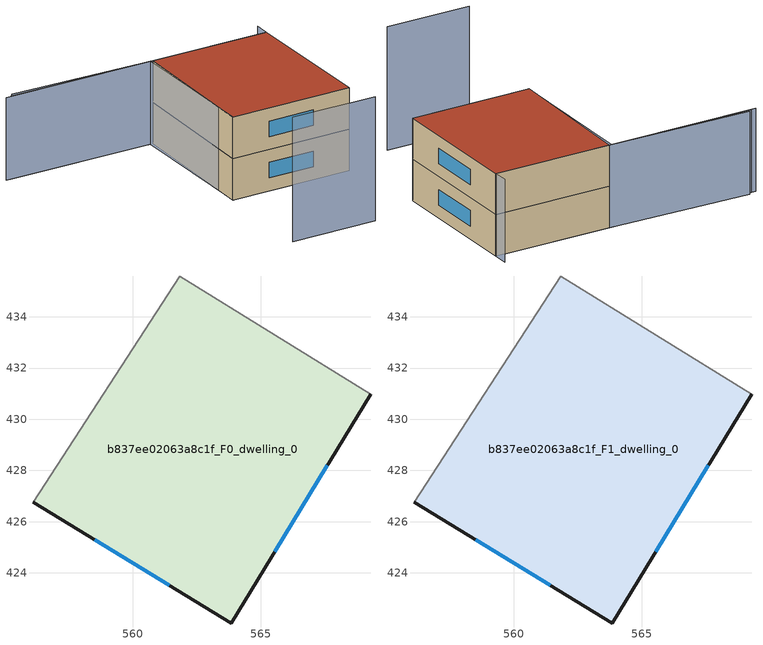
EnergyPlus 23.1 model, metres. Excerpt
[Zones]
b837ee02063a8c1f_F0_dwelling_0
 floor ground (EU_floor_Construction): 569.29,430.98 563.83,422.04 556.11,426.76 561.82,435.6 z0
 wall outside (EU_wall_Construction): 556.11,426.76 563.83,422.04 569.29,430.98 z0:3
 wall adiabatic (EU_wall_Construction): 569.29,430.98 561.82,435.6 556.11,426.76 z0:3
 window (EU_Window_Construction): 558.52,425.29 561.43,423.51 / 565.54,424.83 567.59,428.19 z0.93:2.07
b837ee02063a8c1f_F1_dwelling_0
 floor to b837ee02063a8c1f_F0_dwelling_0 (EU_floor_Construction): 569.29,430.98 563.83,422.04 556.11,426.76 561.82,435.6 z3
 wall outside (EU_wall_Construction): 556.11,426.76 563.83,422.04 569.29,430.98 z3:6
 wall adiabatic (EU_wall_Construction): 569.29,430.98 561.82,435.6 556.11,426.76 z3:6
 window (EU_Window_Construction): 558.52,425.29 561.43,423.51 / 565.54,424.83 567.59,428.19 z3.93:5.07
 roof outside (EU_roof_Construction): 563.83,422.04 569.29,430.98 561.82,435.6 556.11,426.76 z6
shading: 551.96,420.2 557.37,416.86 z0:9; 552.77,441.46 561.82,435.6 / 561.82,435.6 556.11,426.75 / 552.47,441.38 561.66,435.7 / 561.66,435.7 556.12,426.75 / 569.88,431.92 569.29,430.98 / 569.29,430.98 552.16,441.57 z0:6
[Building]
EU S2 Campaign: North Axis=0; Terrain=City; Solar Distribution=FullExterior
[Site:Location]
Montreal-Trudeau.Intl.AP: Latitude=45.4667; Longitude=-73.75; Time Zone=-5; Elevation=36
[SizingPeriod:WeatherFileDays]
AnnualSizingPeriod: Begin Month=1; Begin Day of Month=1; End Month=12; End Day of Month=31; Day of Week for Start Day=Monday; Use Weather File Daylight Saving Period=No; Use Weather File Rain and Snow Indicators=No
[MATERIAL]
EU_InternalMass_Material: Roughness=MediumRough; Thickness=0.1; Conductivity=1; Density=1800; Specific Heat=900; Thermal Absorptance=0.9; Solar Absorptance=0.7; Visible Absorptance=0.7
[MATERIAL:NOMASS] Roughness=MediumRough; Thermal Absorptance=0.9; Solar Absorptance=0.7; Visible Absorptance=0.7
Name | Thermal Resistance
EU_wall_NoMass; EU_floor_NoMass | 1.36485
EU_roof_NoMass | 2.55992
[WINDOWMATERIAL:SIMPLEGLAZINGSYSTEM]
EU_Window_SimpleGlazing: UFactor=3.92339; Solar Heat Gain Coefficient=0.8; Visible Transmittance=0.8
[CONSTRUCTION]
EU_wall_Construction: EU_wall_NoMass
EU_roof_Construction: EU_roof_NoMass
EU_floor_Construction: EU_floor_NoMass
EU_Window_Construction: EU_Window_SimpleGlazing
EU_InternalMass_Construction: EU_InternalMass_Material
[ZONE] Type=1; Multiplier=1; Ceiling Height=autocalculate; Volume=280.795; Floor Area=autocalculate; Part of Total Floor Area=Yes
b837ee02063a8c1f_F0_dwelling_0; b837ee02063a8c1f_F1_dwelling_0
[INTERNALMASS] Construction=EU_InternalMass_Construction; Surface Area=93.5985
Name | Zone or ZoneList
b837ee02063a8c1f_F0_dwelling_0_EU_InternalMass | b837ee02063a8c1f_F0_dwelling_0
b837ee02063a8c1f_F1_dwelling_0_EU_InternalMass | b837ee02063a8c1f_F1_dwelling_0
[OTHEREQUIPMENT] Fuel Type=Electricity; Design Level Calculation Method=Watts/Area; Power per Zone Floor Area=1; Fraction Latent=0; Fraction Radiant=0; Fraction Lost=0; Carbon Dioxide Generation Rate=0; EndUse Subcategory=EU_Step8_InternalGains
Name | Zone or ZoneList or Space or SpaceList | Schedule
EU_Step8_InternalGain_b837ee02063a8c1f_F0_dwelling_0_f000 | b837ee02063a8c1f_F0_dwelling_0 | EU_Step8_GainSchedule_b837ee02063a8c1f_F0_dwelling_0_f000
EU_Step8_InternalGain_b837ee02063a8c1f_F1_dwelling_0_f000 | b837ee02063a8c1f_F1_dwelling_0 | EU_Step8_GainSchedule_b837ee02063a8c1f_F1_dwelling_0_f000
[ZONEVENTILATION:DESIGNFLOWRATE] Schedule=EU_AlwaysOn; Design Flow Rate Calculation Method=AirChanges/Hour; Air Changes per Hour=0.860309; Ventilation Type=Natural; Fan Pressure Rise=0; Fan Total Efficiency=1; Constant Term Coefficient=1; Temperature Term Coefficient=0; Velocity Term Coefficient=0; Velocity Squared Term Coefficient=0; Minimum Indoor Temperature=-100; Maximum Indoor Temperature=100; Delta Temperature=-100; Minimum Outdoor Temperature=-100; Maximum Outdoor Temperature=100; Maximum Wind Speed=40
Name | Zone or ZoneList or Space or SpaceList
EU_ConstantAir_b837ee02063a8c1f_F0_dwelling_0 | b837ee02063a8c1f_F0_dwelling_0
EU_ConstantAir_b837ee02063a8c1f_F1_dwelling_0 | b837ee02063a8c1f_F1_dwelling_0
[HVACTEMPLATE:THERMOSTAT] Constant Heating Setpoint=20; Constant Cooling Setpoint=50
EU_HeatOnly_b837ee02063a8c1f_F0_dwelling_0; EU_HeatOnly_b837ee02063a8c1f_F1_dwelling_0
[HVACTEMPLATE:ZONE:IDEALLOADSAIRSYSTEM] System Availability Schedule=EU_AlwaysOn; Maximum Heating Supply Air Temperature=50; Minimum Cooling Supply Air Temperature=13; Maximum Heating Supply Air Humidity Ratio=0.0156; Minimum Cooling Supply Air Humidity Ratio=0.0077; Heating Limit=NoLimit; Cooling Limit=NoLimit; Heating Availability Schedule=EU_AlwaysOn; Cooling Availability Schedule=EU_CoolingOff; Dehumidification Control Type=ConstantSensibleHeatRatio; Cooling Sensible Heat Ratio=0.7; Dehumidification Setpoint=60; Humidification Control Type=None; Humidification Setpoint=30; Outdoor Air Method=None; Outdoor Air Flow Rate per Person=0.00944; Outdoor Air Flow Rate per Zone Floor Area=0; Outdoor Air Flow Rate per Zone=0; Demand Controlled Ventilation Type=None; Outdoor Air Economizer Type=NoEconomizer; Heat Recovery Type=None; Sensible Heat Recovery Effectiveness=0.7; Latent Heat Recovery Effectiveness=0.65
Name | Template Thermostat
b837ee02063a8c1f_F0_dwelling_0 | EU_HeatOnly_b837ee02063a8c1f_F0_dwelling_0
b837ee02063a8c1f_F1_dwelling_0 | EU_HeatOnly_b837ee02063a8c1f_F1_dwelling_0
[SIZING:ZONE] Zone Cooling Design Supply Air Temperature Input Method=SupplyAirTemperature; Zone Cooling Design Supply Air Temperature=13; Zone Heating Design Supply Air Temperature Input Method=SupplyAirTemperature; Zone Heating Design Supply Air Temperature=50; Zone Cooling Design Supply Air Humidity Ratio=0.008; Zone Heating Design Supply Air Humidity Ratio=0.008; Cooling Design Air Flow Method=DesignDay; Cooling Design Air Flow Rate=0; Cooling Minimum Air Flow per Zone Floor Area=0.000762; Cooling Minimum Air Flow=0; Cooling Minimum Air Flow Fraction=0.2; Heating Design Air Flow Method=DesignDay; Heating Design Air Flow Rate=0; Heating Maximum Air Flow per Zone Floor Area=0.002032; Heating Maximum Air Flow=0.141576; Heating Maximum Air Flow Fraction=0.3; Account for Dedicated Outdoor Air System=No; Dedicated Outdoor Air System Control Strategy=NeutralSupplyAir; Dedicated Outdoor Air Low Setpoint Temperature for Design=autosize; Dedicated Outdoor Air High Setpoint Temperature for Design=autosize; Zone Load Sizing Method=Sensible Load Only No Latent Load; Zone Latent Cooling Design Supply Air Humidity Ratio Input Method=HumidityRatioDifference; Zone Cooling Design Supply Air Humidity Ratio Difference=0.005; Zone Latent Heating Design Supply Air Humidity Ratio Input Method=HumidityRatioDifference; Zone Humidification Design Supply Air Humidity Ratio Difference=0.005
b837ee02063a8c1f_F0_dwelling_0; b837ee02063a8c1f_F1_dwelling_0
[SCHEDULE:CONSTANT]
Name | Hourly Value
EU_AlwaysOn | 1
EU_CoolingOff | 0
[SCHEDULE:FILE] Column Number=1; Rows to Skip at Top=0; Number of Hours of Data=8760; Column Separator=Comma; Interpolate to Timestep=No; Minutes per Item=60; Adjust Schedule for Daylight Savings=Yes
Name | File
EU_Step8_GainSchedule_b837ee02063a8c1f_F0_dwelling_0_f000 | ../../schedules/b837ee02063a8c1f/b837ee02063a8c1f_F0_dwelling_0_f000_gain.csv
EU_Step8_GainSchedule_b837ee02063a8c1f_F1_dwelling_0_f000 | ../../schedules/b837ee02063a8c1f/b837ee02063a8c1f_F1_dwelling_0_f000_gain.csv
